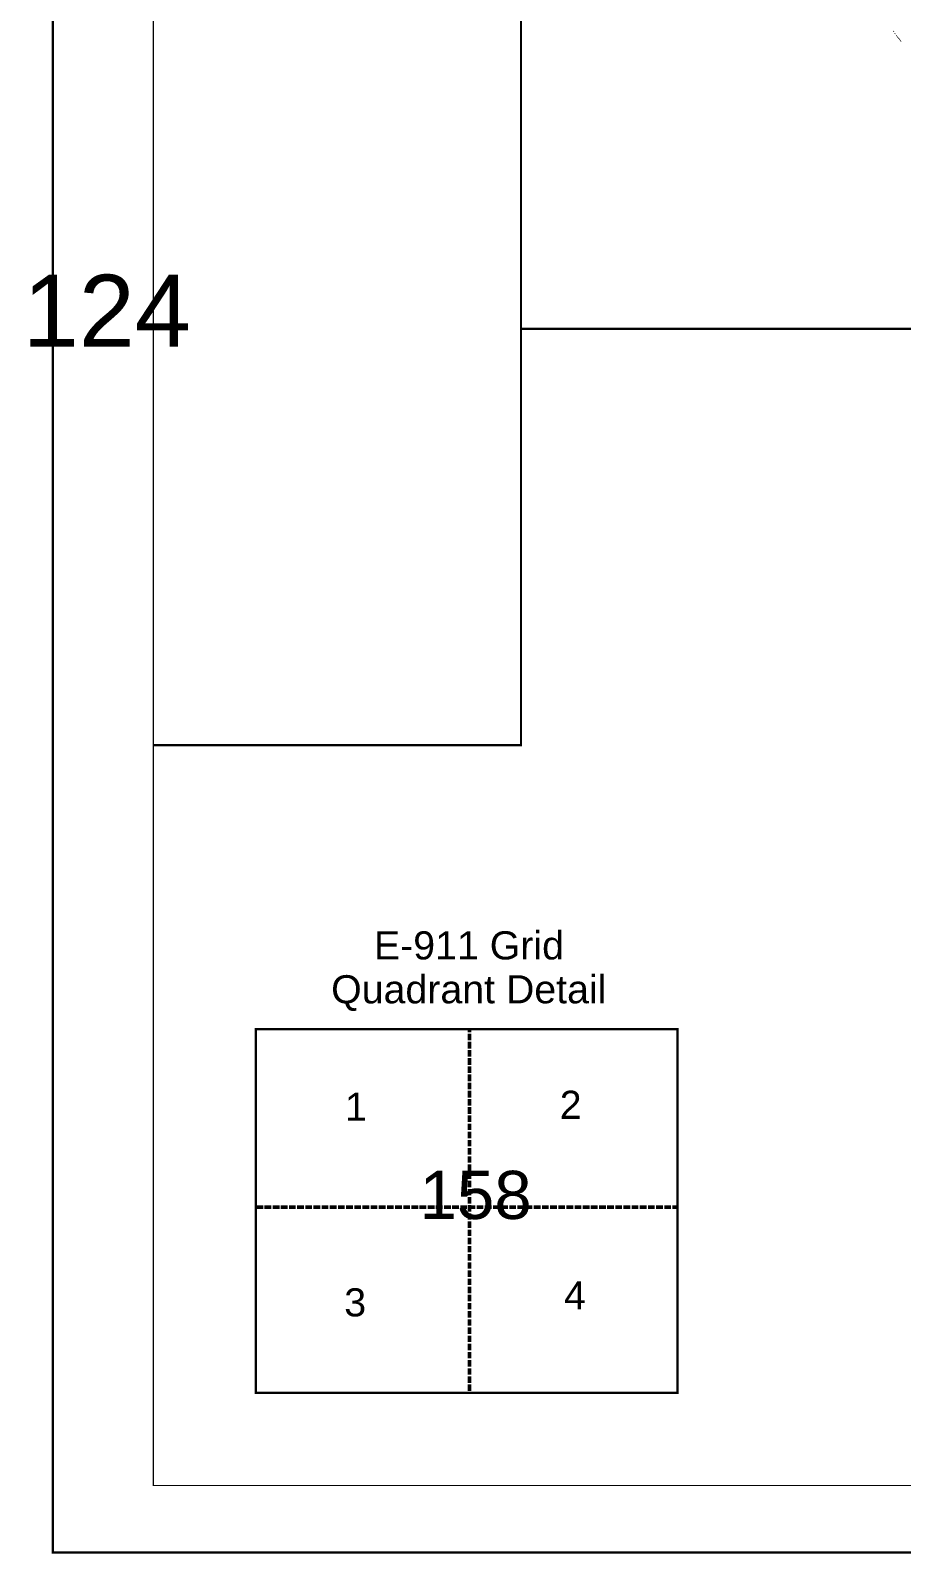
# Model space of a CAD drawing. Header units: millimetres. Extents: x 10 to 1080, y 12 to 847.
# Drawn here: x 10.4 to 236.4, y 11.8 to 407.3 of the extents above; entities that cross this region are included whole.
import ezdxf

# ---------------------------------------------------------------- set-up
doc = ezdxf.new("R2010")
doc.units = ezdxf.units.MM

msp = doc.modelspace()

# ---------------------------------------------------------------- linework, layer by layer
at = {"layer": 'P'}
for points, const_width in [([(16.157, 12.118), (16.157, 846.755), (1080.082, 846.755), (1080.082, 12.118), (16.157, 12.118)], 0.602), ([(42.245, 29.475), (42.245, 836.683), (948.002, 836.683), (948.002, 29.475), (42.245, 29.475), (42.245, 29.475)], 0.301), ([(42.457, 437.903), (137.654, 437.903), (137.654, 329.865)], 0.602), ([(353.818, 221.756), (245.692, 221.756), (245.692, 329.865), (137.654, 329.865), (137.654, 437.903), (245.692, 437.903), (353.818, 437.903), (353.818, 329.865), (353.818, 221.756)], 0.602), ([(234.438, 407), (234.35, 407.088), (234.174, 407.247)], 0.151), ([(234.774, 406.4), (234.597, 406.665)], 0.151), ([(236.291, 404.46), (236.044, 404.707), (235.867, 405.059), (235.62, 405.306), (235.356, 405.553), (235.109, 405.977), (235.021, 406.153)], 0.151), ([(137.654, 329.865), (137.654, 221.756), (42.457, 221.756)], 0.602), ([(68.827, 53.516), (68.827, 148.008), (178.294, 148.008), (178.294, 53.516), (68.827, 53.516)], 0.602), ([(124.284, 147.161), (124.284, 147.92)], 0.978), ([(124.284, 145.045), (124.284, 146.826)], 0.978), ([(124.284, 142.928), (124.284, 144.709)], 0.978), ([(124.284, 140.811), (124.284, 142.593)], 0.978), ([(124.284, 138.695), (124.284, 140.476)], 0.978), ([(124.284, 136.578), (124.284, 138.359)], 0.978), ([(124.284, 134.461), (124.284, 136.243)], 0.978), ([(124.284, 132.345), (124.284, 134.126)], 0.978), ([(124.284, 130.228), (124.284, 132.009)], 0.978), ([(124.284, 128.111), (124.284, 129.893)], 0.978), ([(124.284, 125.995), (124.284, 127.776)], 0.978), ([(124.284, 123.878), (124.284, 125.571)], 0.978), ([(124.284, 121.761), (124.284, 123.455)], 0.978), ([(124.284, 119.645), (124.284, 121.338)], 0.978), ([(124.284, 117.528), (124.284, 119.221)], 0.978), ([(124.284, 115.411), (124.284, 117.105)], 0.978), ([(124.284, 113.295), (124.284, 114.988)], 0.978), ([(124.284, 111.178), (124.284, 112.871)], 0.978), ([(124.284, 109.061), (124.284, 110.755)], 0.978), ([(124.284, 106.945), (124.284, 108.638)], 0.978), ([(124.284, 104.828), (124.284, 106.521)], 0.978), ([(124.284, 102.711), (124.284, 104.405)], 0.978), ([(68.986, 101.776), (70.767, 101.776)], 0.978), ([(71.102, 101.776), (72.884, 101.776)], 0.978), ([(73.219, 101.776), (75.001, 101.776)], 0.978), ([(75.336, 101.776), (77.117, 101.776)], 0.978), ([(77.452, 101.776), (79.234, 101.776)], 0.978), ([(79.569, 101.776), (81.351, 101.776)], 0.978), ([(81.686, 101.776), (83.467, 101.776)], 0.978), ([(83.802, 101.776), (85.584, 101.776)], 0.978), ([(85.919, 101.776), (87.701, 101.776)], 0.978), ([(88.036, 101.776), (89.817, 101.776)], 0.978), ([(90.152, 101.776), (91.934, 101.776)], 0.978), ([(92.269, 101.776), (94.051, 101.776)], 0.978), ([(94.386, 101.776), (96.167, 101.776)], 0.978), ([(96.502, 101.776), (98.284, 101.776)], 0.978), ([(98.619, 101.776), (100.401, 101.776)], 0.978), ([(100.736, 101.776), (102.517, 101.776)], 0.978), ([(102.852, 101.776), (104.634, 101.776)], 0.978), ([(104.969, 101.776), (106.751, 101.776)], 0.978), ([(107.086, 101.776), (108.867, 101.776)], 0.978), ([(109.202, 101.776), (110.984, 101.776)], 0.978), ([(111.319, 101.776), (113.101, 101.776)], 0.978), ([(113.436, 101.776), (115.217, 101.776)], 0.978), ([(115.552, 101.776), (117.334, 101.776)], 0.978), ([(117.669, 101.776), (119.451, 101.776)], 0.978), ([(119.786, 101.776), (121.567, 101.776)], 0.978), ([(121.902, 101.776), (123.684, 101.776)], 0.978), ([(124.019, 101.776), (125.801, 101.776)], 0.978), ([(124.284, 100.595), (124.284, 102.288)], 0.978), ([(124.284, 98.478), (124.284, 100.171)], 0.978), ([(126.136, 101.776), (127.917, 101.776)], 0.978), ([(128.252, 101.776), (130.034, 101.776)], 0.978), ([(130.369, 101.776), (132.151, 101.776)], 0.978), ([(132.486, 101.776), (134.267, 101.776)], 0.978), ([(134.602, 101.776), (136.384, 101.776)], 0.978), ([(136.719, 101.776), (138.501, 101.776)], 0.978), ([(138.836, 101.776), (140.617, 101.776)], 0.978), ([(140.952, 101.776), (142.734, 101.776)], 0.978), ([(143.069, 101.776), (144.851, 101.776)], 0.978), ([(145.186, 101.776), (146.967, 101.776)], 0.978), ([(147.302, 101.776), (149.084, 101.776)], 0.978), ([(149.419, 101.776), (151.201, 101.776)], 0.978), ([(151.536, 101.776), (153.317, 101.776)], 0.978), ([(153.652, 101.776), (155.434, 101.776)], 0.978), ([(155.769, 101.776), (157.551, 101.776)], 0.978), ([(157.886, 101.776), (159.667, 101.776)], 0.978), ([(160.002, 101.776), (161.784, 101.776)], 0.978), ([(162.119, 101.776), (163.901, 101.776)], 0.978), ([(164.236, 101.776), (166.017, 101.776)], 0.978), ([(166.352, 101.776), (168.134, 101.776)], 0.978), ([(168.469, 101.776), (170.251, 101.776)], 0.978), ([(170.586, 101.776), (172.367, 101.776)], 0.978), ([(172.702, 101.776), (174.484, 101.776)], 0.978), ([(174.819, 101.776), (176.601, 101.776)], 0.978), ([(176.936, 101.776), (178.382, 101.776)], 0.978), ([(124.284, 96.361), (124.284, 98.055)], 0.978), ([(124.284, 94.245), (124.284, 95.938)], 0.978), ([(124.284, 92.128), (124.284, 93.821)], 0.978), ([(124.284, 90.011), (124.284, 91.705)], 0.978), ([(124.284, 87.895), (124.284, 89.588)], 0.978), ([(124.284, 85.778), (124.284, 87.471)], 0.978), ([(124.284, 83.661), (124.284, 85.355)], 0.978), ([(124.284, 81.545), (124.284, 83.238)], 0.978), ([(124.284, 79.428), (124.284, 81.121)], 0.978), ([(124.284, 77.311), (124.284, 79.005)], 0.978), ([(124.284, 75.195), (124.284, 76.888)], 0.978), ([(124.284, 73.078), (124.284, 74.771)], 0.978), ([(124.284, 70.961), (124.284, 72.655)], 0.978), ([(124.284, 68.845), (124.284, 70.538)], 0.978), ([(124.284, 66.728), (124.284, 68.421)], 0.978), ([(124.284, 64.611), (124.284, 66.305)], 0.978), ([(124.284, 62.495), (124.284, 64.188)], 0.978), ([(124.284, 60.378), (124.284, 62.071)], 0.978), ([(124.284, 58.261), (124.284, 59.955)], 0.978), ([(124.284, 56.145), (124.284, 57.838)], 0.978), ([(124.284, 54.028), (124.284, 55.721)], 0.978)]:
    msp.add_lwpolyline(points, dxfattribs=dict(at, const_width=const_width))

# ---------------------------------------------------------------- texts
at = {"layer": 'T', "attachment_point": 1}
for s, insert, char_height in [('{\\fArial|b0|i0|c0|p18;124}', (8.4, 343.9), 18.7), ('{\\fArial|b0|i0|c0|p18;E-911 Grid}', (99.5, 173.4), 7.3), ('{\\fArial|b0|i0|c0|p18;Quadrant Detail}', (88.4, 162), 7.3), ('{\\fArial|b0|i0|c0|p18;1}', (92, 131.5), 7.3), ('{\\fArial|b0|i0|c0|p18;2}', (147.7, 132), 7.3), ('{\\fArial|b0|i0|c0|p18;158}', (111.3, 111.2), 12.5), ('{\\fArial|b0|i0|c0|p18;3}', (91.8, 80.7), 7.3), ('{\\fArial|b0|i0|c0|p18;4}', (148.8, 82.5), 7.3)]:
    msp.add_mtext(s, dxfattribs=dict(at, insert=insert, char_height=char_height))

doc.saveas('drawing.dxf')
